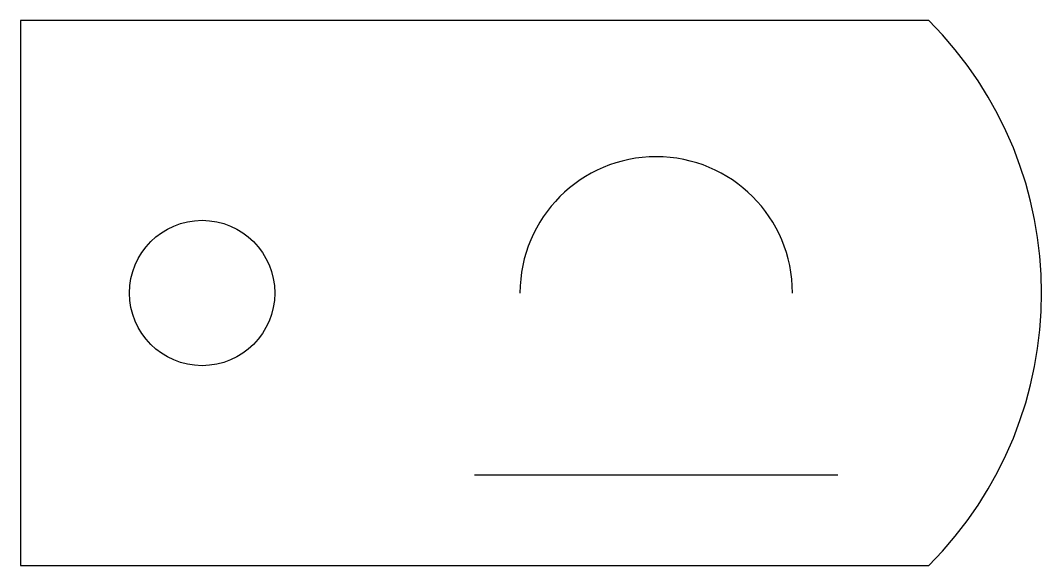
# Model space of a CAD drawing. Header units: millimetres. Extents: x 0 to 112, y 0 to 60.
import ezdxf

# ---------------------------------------------------------------- set-up
doc = ezdxf.new("R2010")
doc.units = ezdxf.units.MM
doc.layers.add('CUT', color=7, linetype='Continuous')
doc.layers.add('ENGRAVE', color=7, linetype='Continuous')

msp = doc.modelspace()

# ---------------------------------------------------------------- linework, layer by layer
at = {"layer": 'CUT'}
msp.add_lwpolyline([(0, 0), (100, 0, 0.4142), (100, 60), (0, 60)], format="xyb", close=True, dxfattribs=at)
msp.add_circle((20, 30), 8, dxfattribs=at)
msp.add_arc((70, 30), 15, 0, 180, dxfattribs=at)
at = {"layer": 'ENGRAVE'}
msp.add_line((50, 10), (90, 10), dxfattribs=at)

doc.saveas('drawing.dxf')
